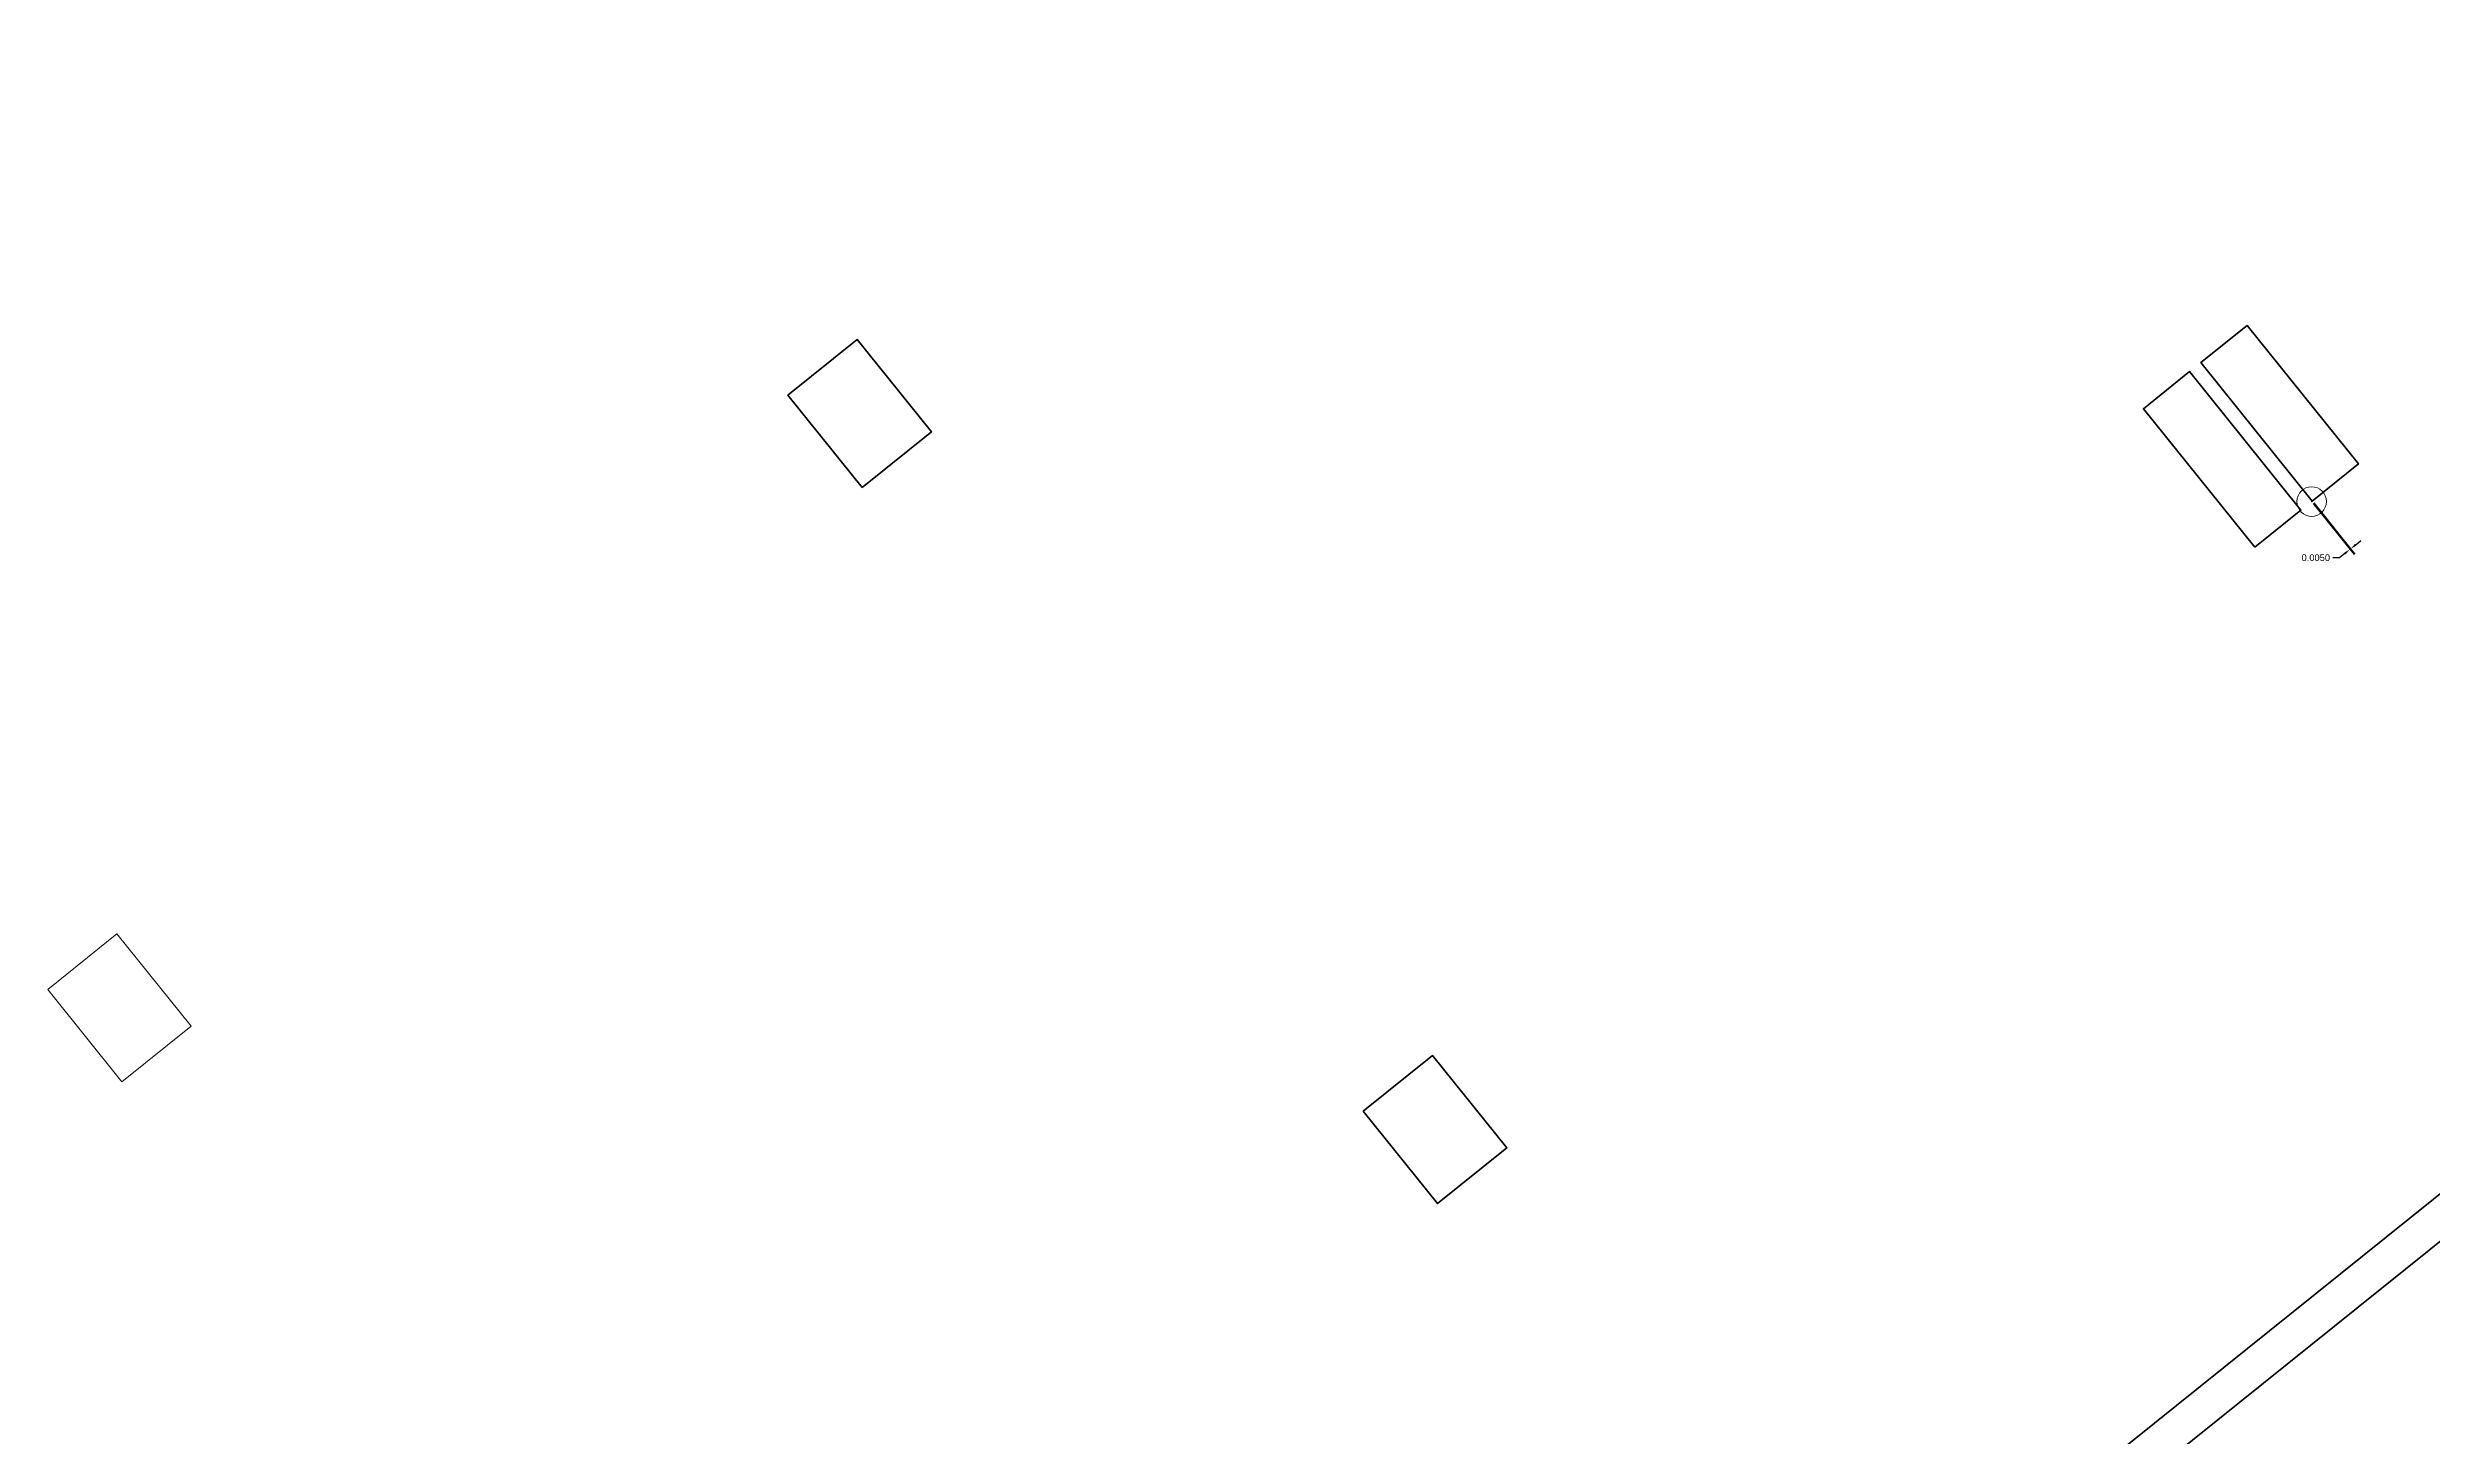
# Model space of a CAD drawing. Header units: metres. Extents: x 7511924.8 to 7511972.9, y 4692327.8 to 4692384.2.
# Drawn here: x 7511938.9 to 7511955, y 4692340.47 to 4692349.85 of the extents above; entities that cross this region are included whole.
import ezdxf

# ---------------------------------------------------------------- set-up
doc = ezdxf.new("R2010")
doc.units = ezdxf.units.M
doc.header["$PDMODE"] = 32
doc.header["$PDSIZE"] = 0.2
doc.layers.get('Defpoints').update_dxf_attribs({"lineweight": 0})
doc.layers.add('Matjet_04.12.2019', color=1, linetype='Continuous', lineweight=0)
doc.layers.add('shytllat', color=5, linetype='Continuous', lineweight=0)
doc.styles.get("Standard").update_dxf_attribs({"font": 'arial.ttf'})
doc.dimstyles.get("Standard").update_dxf_attribs({"dimtxt": 0.18, "dimasz": 0.18, "dimexe": 0.18, "dimexo": 0.0625, "dimgap": 0.09, "dimtad": 0, "dimtih": 1, "dimtoh": 1, "dimdec": 4, "dimzin": 0, "dimdsep": 46, "dimtxsty": 'Standard', "dimcen": 0.09, "dimadec": 0, "dimazin": 0, "dimtfac": 1, "dimtdec": 4, "dimtofl": 0, "dimtmove": 0, "dimatfit": 3, "dimfxl": 1, "dimtolj": 1, "dimtzin": 0, "dimarcsym": 0})

# ---------------------------------------------------------------- blocks, each defined once
blk = doc.blocks.new('*D293')
at = {"layer": 'Defpoints', "color": 0, "transparency": 16777216}
for p in [(7511954.188, 4692346.787), (7511954.192, 4692346.791), (7511954.447, 4692346.465)]:
    blk.add_point(p, dxfattribs=at)
at = {"layer": 'Matjet_04.12.2019', "color": 0, "lineweight": -2, "transparency": 16777216}
for p, q in [((7511954.198, 4692346.775), (7511954.475, 4692346.43)), ((7511954.202, 4692346.778), (7511954.479, 4692346.433)), ((7511954.486, 4692346.496), (7511954.521, 4692346.524)), ((7511954.377, 4692346.408), (7511954.332, 4692346.408)), ((7511954.412, 4692346.437), (7511954.377, 4692346.408))]:
    blk.add_line(p, q, dxfattribs=at)
at = {"layer": 'Matjet_04.12.2019', "color": 0, "transparency": 16777216}
for points in [[(7511954.407, 4692346.442), (7511954.417, 4692346.431), (7511954.447, 4692346.465)], [(7511954.481, 4692346.502), (7511954.491, 4692346.49), (7511954.451, 4692346.468)]]:
    blk.add_solid(points, dxfattribs=at)
at = {"layer": 'Matjet_04.12.2019', "color": 0, "transparency": 16777216, "insert": (7511954.216, 4692346.408), "char_height": 0.045, "attachment_point": 5}
blk.add_mtext('\\A1;0.0050', dxfattribs=at)

msp = doc.modelspace()

# ---------------------------------------------------------------- linework, layer by layer
at = {"layer": 'Matjet_04.12.2019', "color": 1}
msp.add_point((7511954.188, 4692346.78737), dxfattribs=at)
at = {"layer": 'shytllat', "color": 8, "linetype": 'Continuous', "lineweight": 35}
msp.add_lwpolyline([(7511940.87518, 4692330.40417), (7511972.94223, 4692356.15943), (7511951.05037, 4692383.41631), (7511950.85546, 4692383.25977), (7511972.59078, 4692356.19777), (7511940.71863, 4692330.59909), (7511940.87518, 4692330.40417)], dxfattribs=at)
at = {"layer": 'shytllat', "color": 8, "linetype": 'Continuous', "lineweight": 35, "flags": 128}
for points in [[(7511954.1919, 4692346.79051), (7511954.50376, 4692347.04099), (7511953.75232, 4692347.97658), (7511953.44046, 4692347.7261)], [(7511944.40273, 4692346.88192), (7511944.87053, 4692347.25764), (7511944.36957, 4692347.88137), (7511943.90177, 4692347.50565)], [(7511953.80371, 4692346.47872), (7511954.11557, 4692346.7292), (7511953.36413, 4692347.6648), (7511953.05227, 4692347.41432)], [(7511947.785, 4692342.671), (7511948.286, 4692342.047), (7511948.754, 4692342.423), (7511948.253, 4692343.046)]]:
    msp.add_lwpolyline(points, close=True, dxfattribs=at)
at = {"layer": 'shytllat', "color": 8, "flags": 128}
for points in [[(7511953.05227, 4692347.41432), (7511953.36413, 4692347.6648), (7511954.11557, 4692346.7292), (7511953.80371, 4692346.47872)], [(7511938.90406, 4692343.49165), (7511939.37186, 4692343.86737), (7511939.87282, 4692343.24364), (7511939.40502, 4692342.86792)]]:
    msp.add_lwpolyline(points, close=True, dxfattribs=at)

# ---------------------------------------------------------------- dimensions: what is measured, and where the dimension line sits
at = {"layer": 'Matjet_04.12.2019', "color": 1}
dim = msp.add_aligned_dim(p1=(7511954.1919, 4692346.79051), p2=(7511954.188, 4692346.78737), distance=0.41384, dimstyle='Standard', override={"dimscale": 0.25}, dxfattribs=at)
dim.commit()
dim.dimension.update_dxf_attribs({"geometry": '*D293', "text_midpoint": (7511954.21615, 4692346.40836)})

doc.saveas('drawing.dxf')
